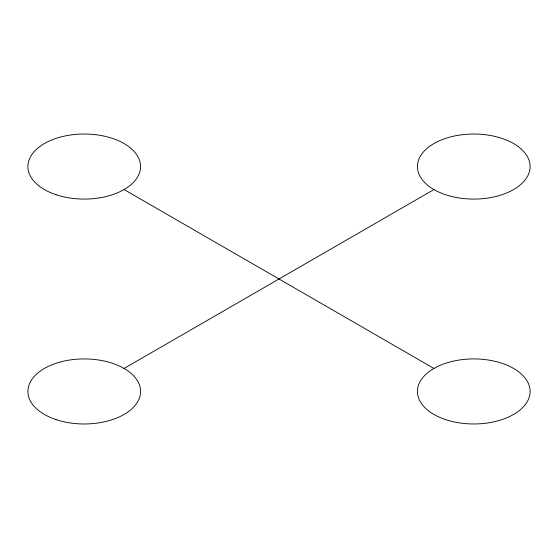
<?xml version="1.0" encoding="UTF-8"?>
<svg xmlns="http://www.w3.org/2000/svg" width="558" height="558" viewBox="0 0 558 558"><rect width="100%" height="100%" fill="white"/><g stroke="black" fill="none" stroke-linecap="round" stroke-linejoin="round"><path stroke-width="0.84" d="M124.064 368.447L433.936 189.553A56.33 32.524 0 0 0 528.182 174.968A56.33 32.524 0 0 0 459.185 135.134A56.33 32.524 0 0 0 433.936 189.553M124.064 189.553L433.936 368.447M445.598 419.616A56.33 32.524 0 0 0 530.1 391.451A56.33 32.524 0 0 0 445.598 363.279A56.33 32.524 0 0 0 445.598 419.616M56.065 194.721A56.33 32.524 0 0 0 140.567 166.549A56.33 32.524 0 0 0 56.065 138.384A56.33 32.524 0 0 0 56.065 194.721M56.065 419.616A56.33 32.524 0 0 0 140.567 391.451A56.33 32.524 0 0 0 56.065 363.279A56.33 32.524 0 0 0 56.065 419.616"/></g></svg>
